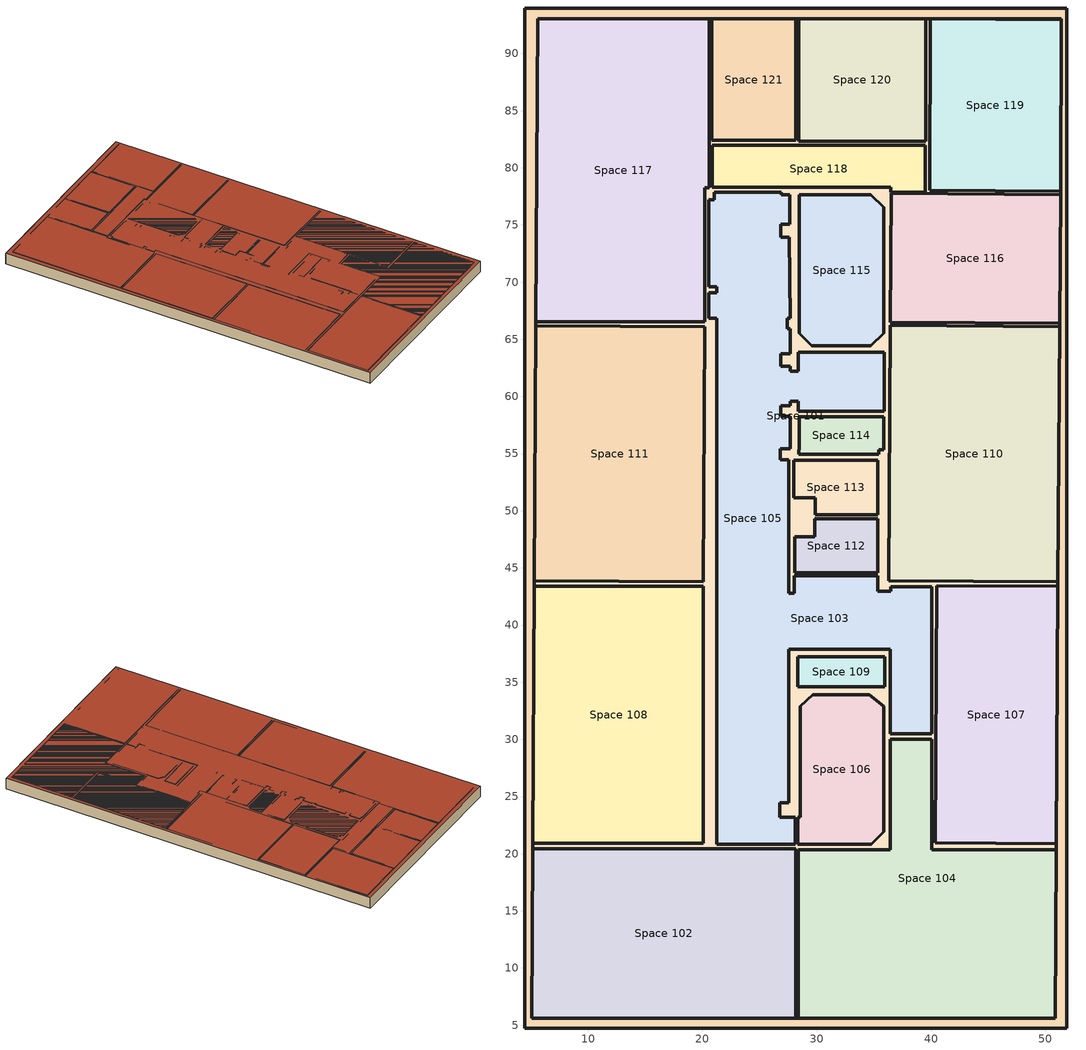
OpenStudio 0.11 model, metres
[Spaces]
Space 101
 floor ground: 51.86,93.98 51.86,4.75 4.46,4.75 4.46,93.98 z0
 wall outside: 4.46,93.98 4.46,4.75 51.86,4.75 51.86,93.98 4.46,93.98 z0:2.74
 roof outside: 51.86,4.75 51.86,93.98 4.46,93.98 4.46,4.75 z2.74
Space 102
 floor ground: 28.14,20.41 28.14,5.62 5.06,5.62 5.15,20.41 z0
 wall outside: 5.15,20.41 5.06,5.62 28.14,5.62 28.14,20.41 5.15,20.41 z0:2.74
 roof outside: 28.14,5.62 28.14,20.41 5.15,20.41 5.06,5.62 z2.74
Space 103
 floor ground: 39.93,93.02 39.88,78.02 51.33,77.95 51.33,77.66 36.5,77.75 36.43,66.49 51.25,66.39 51.25,66.11 36.43,66.21 36.28,43.87 51.1,43.77 51.1,43.37 40.49,43.44 40.34,20.94 50.95,20.87 50.94,20.36 40.07,20.36 40.07,30.02 36.43,30.02 36.43,20.36 28.38,20.36 28.38,5.62 28.14,5.62 28.14,20.41 5.15,20.41 5.15,20.9 20.08,20.9 20.08,43.42 5.29,43.42 5.29,43.87 20.06,43.78 20.2,66.1 5.43,66.19 5.43,66.54 5.6,66.54 20.2,66.54 20.2,78.28 20.58,78.28 20.58,93.02 20.82,93.02 20.82,82.4 28.18,82.4 28.18,93.02 28.43,93.02 28.43,82.33 39.55,82.33 39.55,93.02 z0
 wall outside: 40.07,30.02 40.07,20.36 50.94,20.36 50.95,20.87 40.34,20.94 40.49,43.44 51.1,43.37 51.1,43.77 36.28,43.87 36.43,66.21 51.25,66.11 51.25,66.39 36.43,66.49 36.5,77.75 51.33,77.66 51.33,77.95 39.88,78.02 39.93,93.02 39.55,93.02 39.55,82.33 28.43,82.33 28.43,93.02 28.18,93.02 28.18,82.4 20.82,82.4 20.82,93.02 20.58,93.02 20.58,78.28 20.2,78.28 20.2,66.54 5.6,66.54 5.43,66.54 5.43,66.19 20.2,66.1 20.06,43.78 5.29,43.87 5.29,43.42 20.08,43.42 20.08,20.9 5.15,20.9 5.15,20.41 28.14,20.41 28.14,5.62 28.38,5.62 28.38,20.36 36.43,20.36 36.43,30.02 40.07,30.02 z0:2.74
 roof outside: 28.38,5.62 28.38,20.36 36.43,20.36 36.43,30.02 40.07,30.02 40.07,20.36 50.94,20.36 50.95,20.87 40.34,20.94 40.49,43.44 51.1,43.37 51.1,43.77 36.28,43.87 36.43,66.21 51.25,66.11 51.25,66.39 36.43,66.49 36.5,77.75 51.33,77.66 51.33,77.95 39.88,78.02 39.93,93.02 39.55,93.02 39.55,82.33 28.43,82.33 28.43,93.02 28.18,93.02 28.18,82.4 20.82,82.4 20.82,93.02 20.58,93.02 20.58,78.28 20.2,78.28 20.2,66.54 5.6,66.54 5.43,66.54 5.43,66.19 20.2,66.1 20.06,43.78 5.29,43.87 5.29,43.42 20.08,43.42 20.08,20.9 5.15,20.9 5.15,20.41 28.14,20.41 28.14,5.62 z2.74
Space 104
 floor ground: 40.07,30.02 40.07,20.36 50.94,20.36 50.85,5.62 28.38,5.62 28.38,20.36 36.43,20.36 36.43,30.02 z0
 wall outside: 36.43,30.02 36.43,20.36 28.38,20.36 28.38,5.62 50.85,5.62 50.94,20.36 40.07,20.36 40.07,30.02 36.43,30.02 z0:2.74
 roof outside: 50.85,5.62 50.94,20.36 40.07,20.36 40.07,30.02 36.43,30.02 36.43,20.36 28.38,20.36 28.38,5.62 z2.74
Space 105
 floor ground: 26.88,77.85 26.88,77.66 27.65,77.66 27.65,75.08 26.86,75.08 26.86,73.94 27.6,73.94 27.67,66.84 27.4,66.84 27.4,65.9 27.67,65.9 27.67,63.73 26.83,63.73 26.83,62.64 27.67,62.64 27.67,62.21 28.39,62.21 28.39,63.86 35.91,63.86 35.91,58.71 28.39,58.71 28.39,59.58 27.67,59.58 27.67,59.18 26.84,59.18 26.84,58.28 27.68,58.28 27.68,55.43 26.83,55.43 26.83,54.46 27.57,54.46 27.57,42.77 28.03,42.77 28.03,44.32 35.33,44.32 35.33,42.95 36.48,42.95 36.48,43.36 40.06,43.36 40.06,37.88 40.07,37.88 40.07,30.47 36.43,30.47 36.43,37.88 27.57,37.88 27.57,24.47 26.77,24.47 26.77,23.17 28.13,23.17 28.13,20.83 21.23,20.83 21.23,66.84 20.55,66.84 20.55,69.05 21.25,69.05 21.25,69.61 20.54,69.61 20.54,77.22 21.05,77.22 21.05,77.85 z0
 wall outside: 40.07,30.47 40.07,37.88 40.06,37.88 40.06,43.36 36.48,43.36 36.48,42.95 35.33,42.95 35.33,44.32 28.03,44.32 28.03,42.77 27.57,42.77 27.57,54.46 26.83,54.46 26.83,55.43 27.68,55.43 27.68,58.28 26.84,58.28 26.84,59.18 27.67,59.18 27.67,59.58 28.39,59.58 28.39,58.71 35.91,58.71 35.91,63.86 28.39,63.86 28.39,62.21 27.67,62.21 27.67,62.64 26.83,62.64 26.83,63.73 27.67,63.73 27.67,65.9 27.4,65.9 27.4,66.84 27.67,66.84 27.6,73.94 26.86,73.94 26.86,75.08 27.65,75.08 27.65,77.66 26.88,77.66 26.88,77.85 21.05,77.85 21.05,77.22 20.54,77.22 20.54,69.61 21.25,69.61 21.25,69.05 20.55,69.05 20.55,66.84 21.23,66.84 21.23,20.83 28.13,20.83 28.13,23.17 26.77,23.17 26.77,24.47 27.57,24.47 27.57,37.88 36.43,37.88 36.43,30.47 40.07,30.47 z0:2.74
 roof outside: 28.13,20.83 28.13,23.17 26.77,23.17 26.77,24.47 27.57,24.47 27.57,37.88 36.43,37.88 36.43,30.47 40.07,30.47 40.07,37.88 40.06,37.88 40.06,43.36 36.48,43.36 36.48,42.95 35.33,42.95 35.33,44.32 28.03,44.32 28.03,42.77 27.57,42.77 27.57,54.46 26.83,54.46 26.83,55.43 27.68,55.43 27.68,58.28 26.84,58.28 26.84,59.18 27.67,59.18 27.67,59.58 28.39,59.58 28.39,58.71 35.91,58.71 35.91,63.86 28.39,63.86 28.39,62.21 27.67,62.21 27.67,62.64 26.83,62.64 26.83,63.73 27.67,63.73 27.67,65.9 27.4,65.9 27.4,66.84 27.67,66.84 27.6,73.94 26.86,73.94 26.86,75.08 27.65,75.08 27.65,77.66 26.88,77.66 26.88,77.85 21.05,77.85 21.05,77.22 20.54,77.22 20.54,69.61 21.25,69.61 21.25,69.05 20.55,69.05 20.55,66.84 21.23,66.84 21.23,20.83 z2.74
Space 106
 floor ground: 34.61,33.91 35.85,32.88 35.85,21.9 34.78,20.83 28.35,20.83 28.35,23.17 28.53,23.17 28.53,32.88 29.63,33.91 z0
 wall outside: 28.35,23.17 28.35,20.83 34.78,20.83 35.85,21.9 35.85,32.88 34.61,33.91 29.63,33.91 28.53,32.88 28.53,23.17 28.35,23.17 z0:2.74
 roof outside: 34.78,20.83 35.85,21.9 35.85,32.88 34.61,33.91 29.63,33.91 28.53,32.88 28.53,23.17 28.35,23.17 28.35,20.83 z2.74
Space 107
 floor ground: 40.49,43.44 51.1,43.37 50.95,20.87 40.34,20.94 z0
 wall outside: 50.95,20.87 51.1,43.37 40.49,43.44 40.34,20.94 50.95,20.87 z0:2.74
 roof outside: 50.95,20.87 51.1,43.37 40.49,43.44 40.34,20.94 z2.74
Space 108
 floor ground: 20.08,43.42 20.08,20.9 5.15,20.9 5.29,43.42 z0
 wall outside: 5.15,20.9 20.08,20.9 20.08,43.42 5.29,43.42 5.15,20.9 z0:2.74
 roof outside: 20.08,20.9 20.08,43.42 5.29,43.42 5.15,20.9 z2.74
Space 109
 floor ground: 35.96,37.22 35.96,34.61 28.32,34.61 28.32,37.22 z0
 wall outside: 28.32,37.22 28.32,34.61 35.96,34.61 35.96,37.22 28.32,37.22 z0:2.74
 roof outside: 35.96,34.61 35.96,37.22 28.32,37.22 28.32,34.61 z2.74
Space 110
 floor ground: 36.43,66.21 51.25,66.11 51.1,43.77 36.28,43.87 z0
 wall outside: 51.1,43.77 51.25,66.11 36.43,66.21 36.28,43.87 51.1,43.77 z0:2.74
 roof outside: 51.1,43.77 51.25,66.11 36.43,66.21 36.28,43.87 z2.74
Space 111
 floor ground: 5.43,66.19 20.2,66.1 20.06,43.78 5.29,43.87 z0
 wall outside: 5.43,66.19 5.29,43.87 20.06,43.78 20.2,66.1 5.43,66.19 z0:2.74
 roof outside: 20.06,43.78 20.2,66.1 5.43,66.19 5.29,43.87 z2.74
Space 112
 floor ground: 35.33,49.28 35.33,44.56 28.09,44.56 28.09,47.74 29.82,47.74 29.82,49.28 z0
 wall outside: 29.82,49.28 29.82,47.74 28.09,47.74 28.09,44.56 35.33,44.56 35.33,49.28 29.82,49.28 z0:2.74
 roof outside: 35.33,44.56 35.33,49.28 29.82,49.28 29.82,47.74 28.09,47.74 28.09,44.56 z2.74
Space 113
 floor ground: 35.34,54.41 35.34,49.65 29.86,49.65 29.86,51.13 27.99,51.13 27.99,54.41 z0
 wall outside: 27.99,54.41 27.99,51.13 29.86,51.13 29.86,49.65 35.34,49.65 35.34,54.41 27.99,54.41 z0:2.74
 roof outside: 35.34,49.65 35.34,54.41 27.99,54.41 27.99,51.13 29.86,51.13 29.86,49.65 z2.74
Space 114
 floor ground: 35.86,58.24 35.86,55.36 35.44,55.36 35.44,54.95 28.41,54.95 28.41,55.36 28.45,55.36 28.45,58.24 z0
 wall outside: 35.44,55.36 35.86,55.36 35.86,58.24 28.45,58.24 28.45,55.36 28.41,55.36 28.41,54.95 35.44,54.95 35.44,55.36 z0:2.74
 roof outside: 35.44,54.95 35.44,55.36 35.86,55.36 35.86,58.24 28.45,58.24 28.45,55.36 28.41,55.36 28.41,54.95 z2.74
Space 115
 floor ground: 34.72,77.66 35.87,76.54 35.88,65.52 34.7,64.42 29.57,64.42 28.45,65.52 28.45,77.66 z0
 wall outside: 35.88,65.52 35.87,76.54 34.72,77.66 28.45,77.66 28.45,65.52 29.57,64.42 34.7,64.42 35.88,65.52 z0:2.74
 roof outside: 34.7,64.42 35.88,65.52 35.87,76.54 34.72,77.66 28.45,77.66 28.45,65.52 29.57,64.42 z2.74
Space 116
 floor ground: 36.5,77.75 51.33,77.66 51.25,66.39 36.43,66.49 z0
 wall outside: 51.25,66.39 51.33,77.66 36.5,77.75 36.43,66.49 51.25,66.39 z0:2.74
 roof outside: 51.25,66.39 51.33,77.66 36.5,77.75 36.43,66.49 z2.74
Space 117
 floor ground: 20.58,93.02 20.58,78.28 20.2,78.28 20.2,66.54 5.6,66.54 5.43,66.54 5.6,93.02 z0
 wall outside: 5.6,66.54 20.2,66.54 20.2,78.28 20.58,78.28 20.58,93.02 5.6,93.02 5.43,66.54 5.6,66.54 z0:2.74
 roof outside: 20.2,66.54 20.2,78.28 20.58,78.28 20.58,93.02 5.6,93.02 5.43,66.54 5.6,66.54 z2.74
Space 118
 floor ground: 39.48,81.98 39.49,77.87 36.47,77.87 36.46,78.32 20.85,78.32 20.85,81.98 z0
 wall outside: 20.85,81.98 20.85,78.32 36.46,78.32 36.47,77.87 39.49,77.87 39.48,81.98 20.85,81.98 z0:2.74
 roof outside: 39.49,77.87 39.48,81.98 20.85,81.98 20.85,78.32 36.46,78.32 36.47,77.87 z2.74
Space 119
 floor ground: 39.93,93.02 51.38,92.95 51.33,77.95 39.88,78.02 z0
 wall outside: 39.93,93.02 39.88,78.02 51.33,77.95 51.38,92.95 39.93,93.02 z0:2.74
 roof outside: 51.33,77.95 51.38,92.95 39.93,93.02 39.88,78.02 z2.74
Space 120
 floor ground: 39.55,93.02 39.55,82.33 28.43,82.33 28.43,93.02 z0
 wall outside: 39.55,93.02 28.43,93.02 28.43,82.33 39.55,82.33 39.55,93.02 z0:2.74
 roof outside: 39.55,82.33 39.55,93.02 28.43,93.02 28.43,82.33 z2.74
Space 121
 floor ground: 28.18,93.02 28.18,82.4 20.82,82.4 20.82,93.02 z0
 wall outside: 28.18,93.02 20.82,93.02 20.82,82.4 28.18,82.4 28.18,93.02 z0:2.74
 roof outside: 28.18,82.4 28.18,93.02 20.82,93.02 20.82,82.4 z2.74
Space 122
 floor ground: 51.38,93.02 51.38,92.95 39.93,93.02 z0
 wall outside: 51.38,92.95 51.38,93.02 39.93,93.02 51.38,92.95 z0:2.74
 roof outside: 51.38,92.95 51.38,93.02 39.93,93.02 z2.74
[Building]
Medium Office: North Axis=-0; Space Type=ASHRAE 189.1-2009 ClimateZone 4-8 MediumOffice; Default Construction Set=ASHRAE 189.1-2009 ClimateZone 4-5 (mdoff) ConstSet
[Site]
Site 1: Latitude {deg}=40.5; Longitude {deg}=-80.23; Time Zone {hr}=-5; Elevation {m}=350
[SizingPeriod:DesignDay] Barometric Pressure {Pa}=97190; Sky Clearness=0; Rain Indicator=0; Snow Indicator=0; Day of Month=21; Daylight Saving Time Indicator=0; Dry-Bulb Temperature Range Modifier Type=DefaultMultipliers
Name | Maximum Dry-Bulb Temperature {C} | Daily Dry-Bulb Temperature Range {deltaC} | Humidity Indicating Conditions at Maximum Dry-Bulb {BasedOnField A3} | Wind Speed {m/s} | Wind Direction {deg} | Month | Day Type | Humidity Indicating Type | Solar Model Indicator | ASHRAE Taub | ASHRAE Taud
Pittsburgh International Ap Ann Clg .4% Condns WB=>MDB | 29.3 | 10.3 | 24 | 4.5 | 220 | 7 | SummerDesignDay | Wetbulb | ASHRAETau | 0.479 | 1.937
Pittsburgh International Ap Ann Hum_n 99.6% Condns DP=>MCDB | -14.2 | 0 | -20.6 | 3.6 | 240 | 1 | WinterDesignDay | Dewpoint | ASHRAEClearSky
Pittsburgh International Ap Ann Htg Wind 99.6% Condns WS=>MCDB | -5.5 | 0 | -5.5 | 12.2 | 240 | 1 | WinterDesignDay | Wetbulb | ASHRAEClearSky
Pittsburgh International Ap Ann Clg .4% Condns Enth=>MDB | 29.5 | 10.3 | 73600 | 4.5 | 220 | 7 | SummerDesignDay | Enthalpy | ASHRAETau | 0.479 | 1.937
Pittsburgh International Ap Ann Clg .4% Condns DP=>MDB | 26.6 | 10.3 | 22.3 | 4.5 | 220 | 7 | SummerDesignDay | Dewpoint | ASHRAETau | 0.479 | 1.937
Pittsburgh International Ap Ann Clg .4% Condns DB=>MWB | 31.9 | 10.3 | 22.5 | 4.5 | 220 | 7 | SummerDesignDay | Wetbulb | ASHRAETau | 0.479 | 1.937
Pittsburgh International Ap Ann Htg 99.6% Condns DB | -15.7 | 0 | -15.7 | 3.6 | 240 | 1 | WinterDesignDay | Wetbulb | ASHRAEClearSky
[Construction]
000 ExtSlabCarpet 4in ClimateZone 1-8: MAT-CC05 4 HW CONCRETE, CP02 CARPET PAD
000 Exterior Door: 000 F08 Metal surface, 000 I01 25mm insulation board
000 Exterior Window: 000 Clear 3mm, 000 Air 13mm, 000 Clear 3mm
000 Interior Ceiling: 000 M11 100mm lightweight concrete, 000 F05 Ceiling air space resistance, 000 F16 Acoustic tile
000 Interior Door; 000 Interior Partition: 000 G05 25mm wood
000 Interior Floor: 000 F16 Acoustic tile, 000 F05 Ceiling air space resistance, 000 M11 100mm lightweight concrete
000 Interior Wall: 000 G01a 19mm gypsum board, 000 F04 Wall air space resistance, 000 G01a 19mm gypsum board
000 Interior Window: 000 Clear 3mm
ASHRAE 189.1-2009 ExtRoof IEAD ClimateZone 2-5: Roof Membrane, Roof Insulation [21], Metal Decking
ASHRAE 189.1-2009 ExtWall SteelFrame ClimateZone 4-8: MAT-SHEATH, Wall Insulation [39], 1/2IN Gypsum
ASHRAE 189.1-2009 ExtWindow ClimateZone 4-5: Theoretical Glass [207]
[DefaultConstructionSet]
ASHRAE 189.1-2009 ClimateZone 4-5 (mdoff) ConstSet: Default Exterior Surface Constructions=ASHRAE 189.1-2009 ClimateZone 4-5 (mdoff) Exterior DefSurfCons; Default Interior Surface Constructions=000 Interior DefSurfCons; Default Ground Contact Surface Constructions=000 Ground DefSurfCons; Default Exterior SubSurface Constructions=ASHRAE 189.1-2009 ClimateZone 4-5 (mdoff) Exterior DefSubCons; Default Interior SubSurface Constructions=000 Interior DefSubCons; Interior Partition Construction=000 Interior Partition
[DefaultSubSurfaceConstructions] Glass Door Construction=000 Exterior Window; Skylight Construction=000 Exterior Window; Tubular Daylight Dome Construction=000 Interior Window; Tubular Daylight Diffuser Construction=000 Interior Window
Name | Fixed Window Construction | Operable Window Construction | Door Construction
000 Interior DefSubCons | 000 Interior Window | 000 Interior Window | 000 Interior Door
ASHRAE 189.1-2009 ClimateZone 4-5 (mdoff) Exterior DefSubCons | ASHRAE 189.1-2009 ExtWindow ClimateZone 4-5 | ASHRAE 189.1-2009 ExtWindow ClimateZone 4-5 | 000 Exterior Door
[DefaultSurfaceConstructions]
Name | Floor Construction | Wall Construction | Roof Ceiling Construction
000 Ground DefSurfCons | 000 ExtSlabCarpet 4in ClimateZone 1-8 | 000 ExtSlabCarpet 4in ClimateZone 1-8 | 000 ExtSlabCarpet 4in ClimateZone 1-8
000 Interior DefSurfCons | 000 Interior Floor | 000 Interior Wall | 000 Interior Ceiling
ASHRAE 189.1-2009 ClimateZone 4-5 (mdoff) Exterior DefSurfCons | 000 ExtSlabCarpet 4in ClimateZone 1-8 | ASHRAE 189.1-2009 ExtWall SteelFrame ClimateZone 4-8 | ASHRAE 189.1-2009 ExtRoof IEAD ClimateZone 2-5
[Material]
Name | Roughness | Thickness | Conductivity | Density | Specific Heat | Thermal Absorptance | Solar Absorptance | Visible Absorptance
000 F08 Metal surface | Smooth | 0.0008 | 45.28 | 7824 | 500
000 F16 Acoustic tile | MediumSmooth | 0.0191 | 0.06 | 368 | 590
000 G01a 19mm gypsum board | MediumSmooth | 0.019 | 0.16 | 800 | 1090
000 G05 25mm wood | MediumSmooth | 0.0254 | 0.15 | 608 | 1630
000 I01 25mm insulation board | MediumRough | 0.0254 | 0.03 | 43 | 1210
000 M11 100mm lightweight concrete | MediumRough | 0.1016 | 0.53 | 1280 | 840
1/2IN Gypsum | Smooth | 0.0127 | 0.16 | 784.9 | 830 | 0.9 | 0.92 | 0.92
MAT-CC05 4 HW CONCRETE | Rough | 0.1016 | 1.311 | 2240 | 836.8 | 0.9 | 0.7 | 0.7
Metal Decking | MediumSmooth | 0.0015 | 45.006 | 7680 | 418.4 | 0.9 | 0.7 | 0.3
Roof Insulation [21] | MediumRough | 0.2105 | 0.049 | 265 | 836.8 | 0.9 | 0.7 | 0.7
Roof Membrane | VeryRough | 0.0095 | 0.16 | 1121.29 | 1460 | 0.9 | 0.7 | 0.7
Wall Insulation [39] | MediumRough | 0.1184 | 0.045 | 265 | 836.8 | 0.9 | 0.7 | 0.7
[Material:AirGap]
Name | Thermal Resistance
000 F04 Wall air space resistance | 0.15
000 F05 Ceiling air space resistance | 0.18
[Material:NoMass] Thermal Absorptance=0.9; Solar Absorptance=0.7
Name | Roughness | Thermal Resistance | Visible Absorptance
CP02 CARPET PAD | VeryRough | 0.2165 | 0.8
MAT-SHEATH | Rough | 0.3626 | 0.7
[WindowMaterial:Gas]
000 Air 13mm: Gas Type=Air; Thickness=0.0127
[WindowMaterial:Glazing] Optical Data Type=SpectralAverage; Thickness=0.003; Infrared Transmittance at Normal Incidence=0
Name | Solar Transmittance at Normal Incidence | Front Side Solar Reflectance at Normal Incidence | Back Side Solar Reflectance at Normal Incidence | Visible Transmittance at Normal Incidence | Front Side Visible Reflectance at Normal Incidence | Back Side Visible Reflectance at Normal Incidence | Front Side Infrared Hemispherical Emissivity | Back Side Infrared Hemispherical Emissivity | Conductivity | Dirt Correction Factor for Solar and Visible Transmittance | Solar Diffusing
000 Clear 3mm | 0.837 | 0.075 | 0.075 | 0.898 | 0.081 | 0.081 | 0.84 | 0.84 | 0.9
Theoretical Glass [207] | 0.3311 | 0.6189 | 0.6189 | 0.44 | 0.51 | 0.51 | 0.9 | 0.9 | 0.0133 | 1 | No
[DefaultScheduleSet]
MediumOffice Schedules: Number of People Schedule=Medium Office Bldg Occ; People Activity Level Schedule=Medium Office Activity; Lighting Schedule=Medium Office Bldg Light; Electric Equipment Schedule=Medium Office Bldg Equip; Infiltration Schedule=Medium Office Infil Quarter On
[DesignSpecification:OutdoorAir]
MediumOffice Outdoor Air: Outdoor Air Method=Sum; Outdoor Air Flow per Person=0.0107645; Outdoor Air Flow per Floor Area=0; Outdoor Air Flow Rate=0; Outdoor Air Flow Air Changes per Hour=0
[ElectricEquipment]
ASHRAE 189.1-2009 ClimateZone 4-8 MediumOffice ElecInst: Electric Equipment Definition=ASHRAE 189.1-2009 ClimateZone 4-8 MediumOffice ElecDef; Space or SpaceType=ASHRAE 189.1-2009 ClimateZone 4-8 MediumOffice
[ElectricEquipment:Definition]
ASHRAE 189.1-2009 ClimateZone 4-8 MediumOffice ElecDef: Design Level Calculation Method=Watts/Area; Design Level=0; Watts per Space Floor Area=5.81251
[Lights]
ASHRAE 189.1-2009 ClimateZone 4-8 MediumOffice LightsInst: Lights Definition=ASHRAE 189.1-2009 ClimateZone 4-8 MediumOffice LightsDef; Space or SpaceType=ASHRAE 189.1-2009 ClimateZone 4-8 MediumOffice
[Lights:Definition]
ASHRAE 189.1-2009 ClimateZone 4-8 MediumOffice LightsDef: Design Level Calculation Method=Watts/Area; Lighting Level=0; Watts per Space Floor Area=9.68752
[People]
ASHRAE 189.1-2009 ClimateZone 4-8 MediumOffice PeopInst: People Definition=MediumOffice PeopDef; Space or SpaceType=ASHRAE 189.1-2009 ClimateZone 4-8 MediumOffice
[People:Definition]
MediumOffice PeopDef: Number of People Calculation Method=People/Area; Number of People=0; People per Space Floor Area=0.0538196; Fraction Radiant=0.3
[SpaceInfiltration:DesignFlowRate]
ASHRAE 189.1-2009 ClimateZone 4-8 MediumOffice Infil: Space or SpaceType=ASHRAE 189.1-2009 ClimateZone 4-8 MediumOffice; Design Flow Rate Calculation Method=AirChanges/Hour; Design Flow Rate=0; Air Changes per Hour=0.15
[SpaceType]
ASHRAE 189.1-2009 ClimateZone 4-8 MediumOffice: Default Schedule Set=MediumOffice Schedules; Design Specification Outdoor Air Object=MediumOffice Outdoor Air
[BuildingStory]
Building Story 1: Nominal Z Coordinate {m}=0; Nominal Floor to Floor Height {m}=2.7432
[Space] Building Story=Building Story 1
Name | Thermal Zone
Space 101; Space 103; Space 122
Space 102 | Thermal Zone 4
Space 104 | Thermal Zone 5
Space 105; Space 106; Space 109; Space 112; Space 113; Space 114; Space 115; Space 118 | Thermal Zone 12
Space 107 | Thermal Zone 6
Space 108 | Thermal Zone 3
Space 110 | Thermal Zone 7
Space 111 | Thermal Zone 2
Space 116 | Thermal Zone 8
Space 117 | Thermal Zone 1
Space 119 | Thermal Zone 9
Space 120 | Thermal Zone 10
Space 121 | Thermal Zone 11
[ThermalZone] Use Ideal Air Loads=No
Thermal Zone 1; Thermal Zone 2; Thermal Zone 3; Thermal Zone 4; Thermal Zone 5; Thermal Zone 6; Thermal Zone 7; Thermal Zone 8; Thermal Zone 9; Thermal Zone 10; Thermal Zone 11; Thermal Zone 12
[Sizing:Zone] Zone Cooling Design Supply Air Temperature {C}=14; Zone Heating Design Supply Air Temperature {C}=40; Zone Cooling Design Supply Air Humidity Ratio {kg-H2O/kg-air}=0.0085; Zone Heating Design Supply Air Humidity Ratio {kg-H2O/kg-air}=0.008; Cooling Design Air Flow Method=DesignDay; Heating Design Air Flow Method=DesignDay
Thermal Zone 1; Thermal Zone 2; Thermal Zone 3; Thermal Zone 4; Thermal Zone 5; Thermal Zone 6; Thermal Zone 7; Thermal Zone 8; Thermal Zone 9; Thermal Zone 10; Thermal Zone 11; Thermal Zone 12
[Schedule:Ruleset]
Name | Default Day Schedule | Summer Design Day Schedule | Winter Design Day Schedule
Medium Office Infil Quarter On | Medium Office Infil Quarter On Default Schedule | Medium Office Infil Quarter On Summer Design Day | Medium Office Infil Quarter On Winter Design Day
Medium Office Bldg Light | Medium Office Bldg Light Default Schedule | Medium Office Bldg Light Summer Design Day | Medium Office Bldg Light Winter Design Day
Medium Office Bldg Equip | Medium Office Bldg Equip Default Schedule | Medium Office Bldg Equip Summer Design Day | Medium Office Bldg Equip Winter Design Day
Medium Office Bldg Occ | Medium Office Bldg Occ Default Schedule | Medium Office Bldg Occ Summer Design Day | Medium Office Bldg Occ Winter Design Day
Medium Office Activity | Medium Office Activity Default Schedule | Medium Office Activity Summer Design Day | Medium Office Activity Winter Design Day
[Schedule:Day]
Medium Office Infil Quarter On Default Schedule; Medium Office Bldg Light Default Schedule; Medium Office Bldg Light Winter Design Day; Medium Office Bldg Equip Default Schedule; Medium Office Bldg Equip Winter Design Day; Medium Office Bldg Occ Default Schedule; Medium Office Bldg Occ Rule 1 Day Schedule; Medium Office Bldg Occ Winter Design Day; Medium Office Activity Default Schedule: 24, 0, 0
Medium Office Infil Quarter On Rule 3 Day Schedule; Medium Office Infil Quarter On Summer Design Day: 6, 0, 1, 22, 0, 0.25, 24, 0, 1
Medium Office Infil Quarter On Rule 2 Day Schedule; Medium Office Infil Quarter On Winter Design Day: 6, 0, 1, 18, 0, 0.25, 24, 0, 1
Medium Office Infil Quarter On Rule 1 Day Schedule; Medium Office Bldg Light Summer Design Day; Medium Office Bldg Equip Summer Design Day: 24, 0, 1
Medium Office Bldg Light Rule 3 Day Schedule: 5, 0, 0.05, 7, 0, 0.1, 8, 0, 0.3, 17, 0, 0.9, 18, 0, 0.7, 20, 0, 0.5, 22, 0, 0.3, 23, 0, 0.1, 24, 0, 0.05
Medium Office Bldg Light Rule 2 Day Schedule: 6, 0, 0.05, 8, 0, 0.1, 14, 0, 0.5, 17, 0, 0.15, 24, 0, 0.05
Medium Office Bldg Light Rule 1 Day Schedule: 24, 0, 0.05
Medium Office Bldg Equip Rule 3 Day Schedule: 8, 0, 0.4, 12, 0, 0.9, 13, 0, 0.8, 17, 0, 0.9, 18, 0, 0.8, 20, 0, 0.6, 22, 0, 0.5, 24, 0, 0.4
Medium Office Bldg Equip Rule 2 Day Schedule: 6, 0, 0.3, 8, 0, 0.4, 14, 0, 0.5, 17, 0, 0.35, 24, 0, 0.3
Medium Office Bldg Equip Rule 1 Day Schedule: 24, 0, 0.3
Medium Office Bldg Occ Summer Design Day: 6, 0, 0, 22, 0, 1, 24, 0, 0.05
Medium Office Bldg Occ Rule 3 Day Schedule: 6, 0, 0, 7, 0, 0.1, 8, 0, 0.2, 12, 0, 0.95, 13, 0, 0.5, 17, 0, 0.95, 18, 0, 0.7, 20, 0, 0.4, 22, 0, 0.1, 24, 0, 0.05
Medium Office Bldg Occ Rule 2 Day Schedule: 6, 0, 0, 8, 0, 0.1, 14, 0, 0.5, 17, 0, 0.1, 24, 0, 0
Medium Office Activity Rule 1 Day Schedule; Medium Office Activity Winter Design Day; Medium Office Activity Summer Design Day: 24, 0, 120
[Schedule:Rule] Date Specification Type=DateRange; Start Month=1; Start Day=1; End Month=12; End Day=31
Name | Schedule Ruleset | Rule Order | Day Schedule | Apply Sunday | Apply Monday | Apply Tuesday | Apply Wednesday | Apply Thursday | Apply Friday | Apply Saturday
Medium Office Infil Quarter On Rule 3 | Medium Office Infil Quarter On | 2 | Medium Office Infil Quarter On Rule 3 Day Schedule | No | Yes | Yes | Yes | Yes | Yes | No
Medium Office Infil Quarter On Rule 2 | Medium Office Infil Quarter On | 1 | Medium Office Infil Quarter On Rule 2 Day Schedule | No | No | No | No | No | No | Yes
Medium Office Infil Quarter On Rule 1 | Medium Office Infil Quarter On | 0 | Medium Office Infil Quarter On Rule 1 Day Schedule | Yes | No | No | No | No | No | No
Medium Office Bldg Light Rule 3 | Medium Office Bldg Light | 2 | Medium Office Bldg Light Rule 3 Day Schedule | No | Yes | Yes | Yes | Yes | Yes | No
Medium Office Bldg Light Rule 2 | Medium Office Bldg Light | 1 | Medium Office Bldg Light Rule 2 Day Schedule | No | No | No | No | No | No | Yes
Medium Office Bldg Light Rule 1 | Medium Office Bldg Light | 0 | Medium Office Bldg Light Rule 1 Day Schedule | Yes | No | No | No | No | No | No
Medium Office Bldg Equip Rule 3 | Medium Office Bldg Equip | 2 | Medium Office Bldg Equip Rule 3 Day Schedule | No | Yes | Yes | Yes | Yes | Yes | No
Medium Office Bldg Equip Rule 2 | Medium Office Bldg Equip | 1 | Medium Office Bldg Equip Rule 2 Day Schedule | No | No | No | No | No | No | Yes
Medium Office Bldg Equip Rule 1 | Medium Office Bldg Equip | 0 | Medium Office Bldg Equip Rule 1 Day Schedule | Yes | No | No | No | No | No | No
Medium Office Bldg Occ Rule 3 | Medium Office Bldg Occ | 2 | Medium Office Bldg Occ Rule 3 Day Schedule | No | Yes | Yes | Yes | Yes | Yes | No
Medium Office Bldg Occ Rule 2 | Medium Office Bldg Occ | 1 | Medium Office Bldg Occ Rule 2 Day Schedule | No | No | No | No | No | No | Yes
Medium Office Bldg Occ Rule 1 | Medium Office Bldg Occ | 0 | Medium Office Bldg Occ Rule 1 Day Schedule | Yes | No | No | No | No | No | No
Medium Office Activity Rule 1 | Medium Office Activity | 0 | Medium Office Activity Rule 1 Day Schedule | Yes | Yes | Yes | Yes | Yes | Yes | Yes
